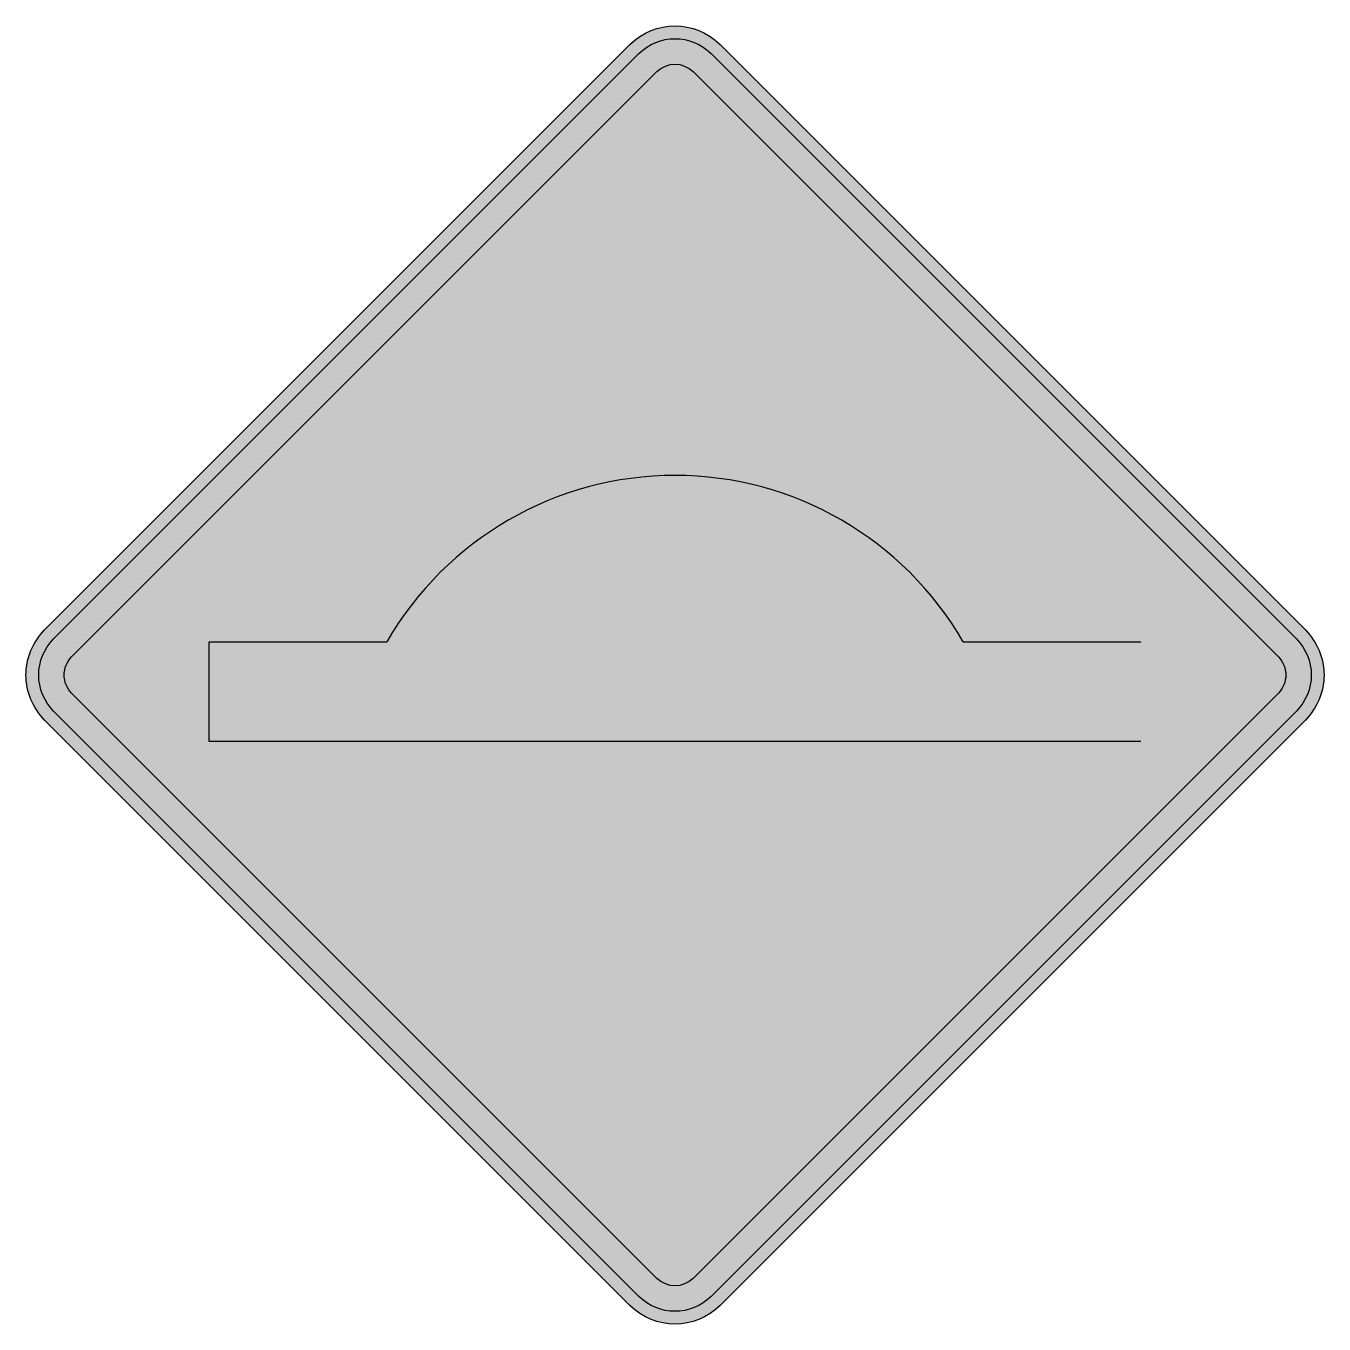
# Model space of a CAD drawing. Header units: millimetres. Extents: x -510 to 510, y -510 to 510.
import ezdxf

# ---------------------------------------------------------------- set-up
doc = ezdxf.new("R2010")
doc.units = ezdxf.units.MM
doc.header["$LTSCALE"] = 10
doc.header["$MEASUREMENT"] = 0
doc.layers.get('0').update_dxf_attribs({"linetype": 'CONTINUOUS'})
doc.layers.add('HATCH-7', color=7, linetype='CONTINUOUS')

msp = doc.modelspace()

# ---------------------------------------------------------------- hatches: boundary and pattern name
h = msp.add_hatch(color=50)
h.dxf.hatch_style = 1
edge = h.paths.add_edge_path()
edge.add_line((-35.35533919142156, -494.9747464402367), (-494.9747466916937, -35.35533811388689))
edge.add_arc((-459.6194076005941, 9.136682308508171e-07), 49.99999999999996, 134.9999999061721, 224.9999999485109, ccw=False)
edge.add_line((-494.9747466020233, 35.3553400308937), (-35.35533856530492, 494.974746562262))
edge.add_arc((4.361243242101409e-07, 459.6194074450366), 49.99999999999993, 44.99999992556383, 134.9999999061721, ccw=False)
edge.add_line((35.35533954138376, 494.9747464584318), (494.9747467058535, 35.35533809972708))
edge.add_arc((459.6194076005939, -9.136682308508171e-07), 50.00000000000009, -45.00000007491411, 44.999999925563884, ccw=False)
edge.add_line((494.9747466136944, -35.35534001922267), (35.35533891277845, -494.9747465182359))
edge.add_arc((-1.003219676221079e-07, -459.6194074126814), 50.00000000000007, 224.999999948511, 314.99999992508594, ccw=False)
h = msp.add_hatch(color=7)
h.dxf.hatch_style = 1
h.paths.add_polyline_path([(28.28427172033187, 487.9036786557527, 0.4142135622739657), (-28.28427076501908, 487.9036787388169), (-487.9036788017376, 28.28427220744854, 0.4142135625895285), (-487.9036788734737, -28.28427030837591), (-28.28427137320172, -487.9036786347256, 0.4142135622533477), (28.28427111015837, -487.903678697125), (487.9036788110743, -28.28427219811189, 0.4142135623755385), (487.9036788848017, 28.28427029704798)])
h.paths.add_polyline_path([(-14.14213516444737, 473.7615430919268, -0.4142135622739657), (14.14213607822806, 473.7615430503947), (473.7615432426978, 14.14213469168996, -0.4142135623755385), (473.7615432058342, -14.14213655589006), (14.14213550491823, -473.7615430549033, -0.4142135622533464), (-14.14213573676184, -473.7615430237036), (-473.7615432370339, -14.1421346973539, -0.4142135625895294), (-473.7615432011658, 14.14213656055838)], flags=16)
at = {"layer": 'HATCH-7'}
msp.add_hatch(color=256, dxfattribs=at).paths.add_polyline_path([(-226.2091911572663, 26.12038766316658), (-365.6854247788443, 26.1203877484472), (-365.6854247948143, 2.695511511774384e-07), (-365.6854248267542, -52.24077468824956), (1.202606192407529e-08, -52.24077491184192), (365.6854248508062, -52.24077513543429), (365.6854248827548, -1.776335665226725e-07), (365.6854248987162, 26.1203873012625), (226.2091912771468, 26.12038738654742, 0.5773502691896257)])

# ---------------------------------------------------------------- linework, layer by layer
for p, q in [((-365.6854247788443, 26.1203877484472), (-226.2091911572663, 26.12038766316658)), ((-365.6854247948143, 2.695511511774384e-07), (-365.6854247788443, 26.1203877484472)), ((-365.6854247788443, 26.1203877484472), (-226.2091911572663, 26.12038766316658)), ((226.2091912771468, 26.12038738654742), (365.6854248987162, 26.1203873012625)), ((-365.6854248267542, -52.24077468824956), (-365.6854247948143, 2.695511511774384e-07)), ((1.202606192407529e-08, -52.24077491184192), (-365.6854248267542, -52.24077468824956)), ((365.6854248508062, -52.24077513543429), (1.202606192407529e-08, -52.24077491184192))]:
    msp.add_line(p, q)
at = {"color": 50}
msp.add_lwpolyline([(-35.35533919142156, -494.9747464402367), (-494.9747466916937, -35.35533811388692, -0.4142135625895288), (-494.9747466020233, 35.3553400308937), (-35.35533856530492, 494.974746562262, -0.4142135622739658), (35.35533954138376, 494.9747464584318), (494.9747467058535, 35.35533809972711, -0.414213562375538), (494.9747466136944, -35.35534001922267), (35.35533891277845, -494.9747465182359, -0.4142135622533477)], format="xyb", close=True, dxfattribs=at)
for points in [[(-28.28427137320165, -487.9036786347257), (-487.9036788734738, -28.28427030837591, -0.4142135625895291), (-487.9036788017375, 28.28427220744859), (-28.28427076501907, 487.9036787388169, -0.4142135622739656), (28.28427172033186, 487.9036786557527), (487.9036788848016, 28.28427029704804, -0.4142135623755385), (487.9036788110743, -28.28427219811181), (28.28427111015839, -487.903678697125, -0.4142135622533472)], [(-14.14213573676186, -473.7615430237036), (-473.7615432370339, -14.1421346973539, -0.4142135625895293), (-473.7615432011658, 14.1421365605584), (-14.14213516444738, 473.7615430919268, -0.4142135622739657), (14.14213607822806, 473.7615430503947), (473.7615432426978, 14.14213469168996, -0.4142135623755385), (473.7615432058342, -14.14213655589005), (14.14213550491826, -473.7615430549032, -0.4142135622533474)]]:
    msp.add_lwpolyline(points, format="xyb", close=True)
msp.add_arc((-1.991283937741173e-08, -104.4815499175648), 261.2038748848435, 29.9999999649679, 149.9999999649679)

doc.saveas('drawing.dxf')
